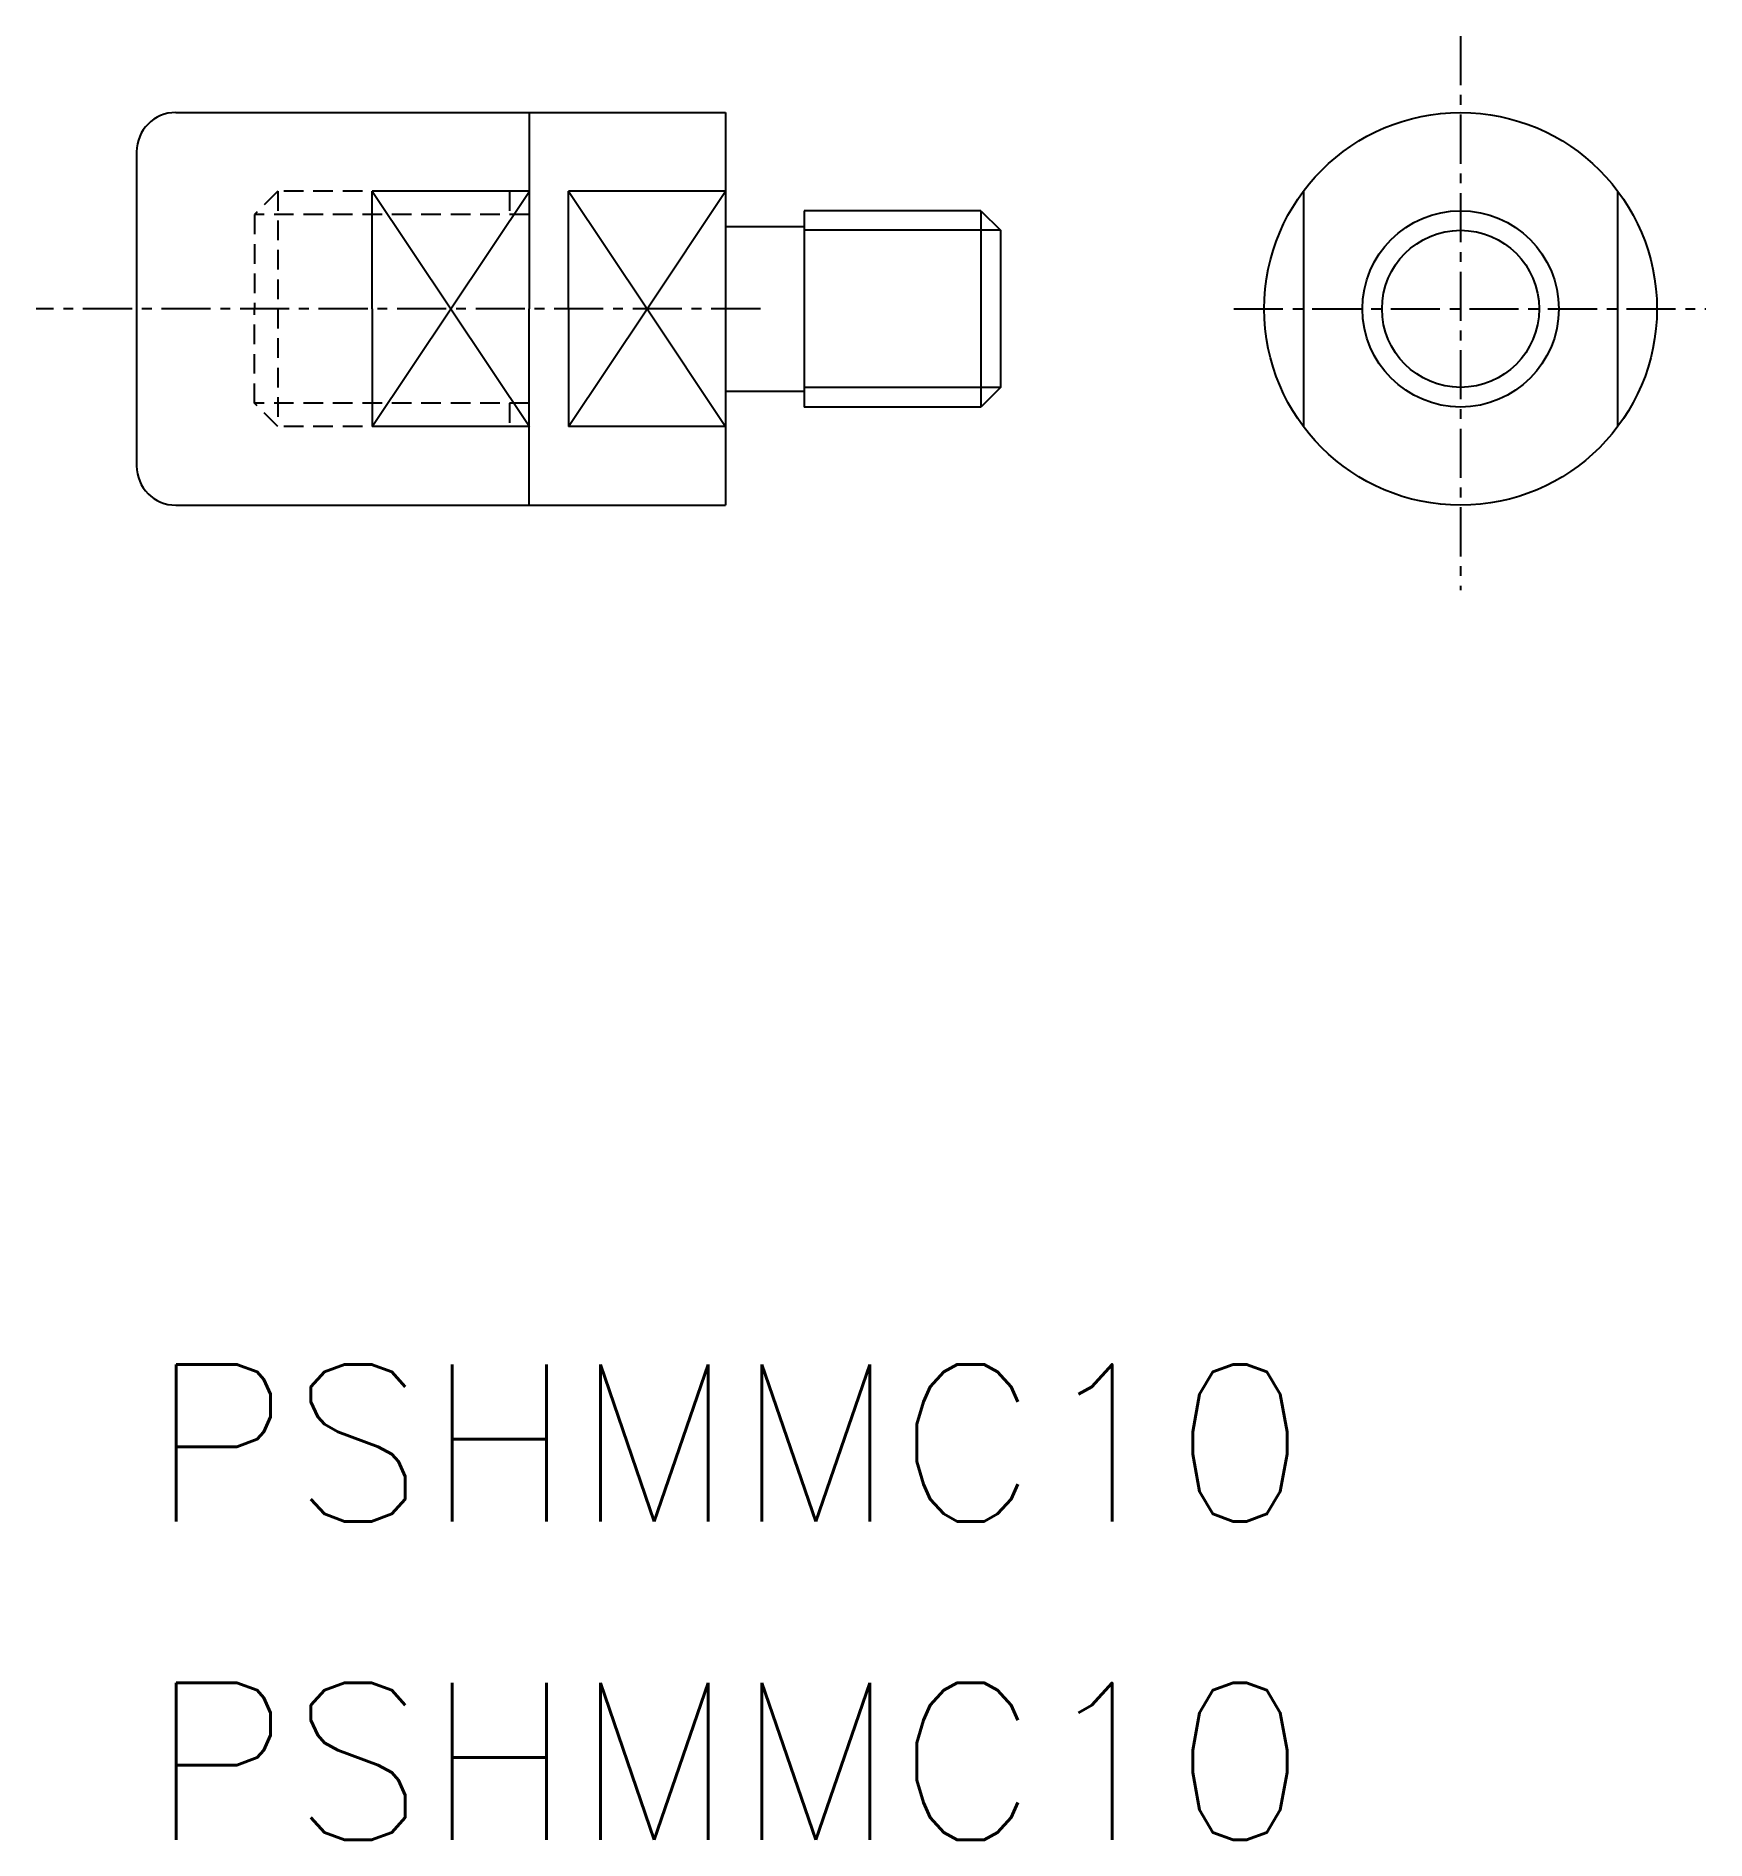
# Model space of a CAD drawing. Extents: x -142.2 to -99.7, y 1545.4 to 1591.4.
import ezdxf

# ---------------------------------------------------------------- set-up
doc = ezdxf.new("R2010")
doc.units = 0
doc.linetypes.add('CENTER', pattern=[2, 1.25, -0.25, 0.25, -0.25])
doc.linetypes.add('DASHED', pattern=[0.75, 0.5, -0.25])
doc.layers.get('0').update_dxf_attribs({"linetype": 'CONTINUOUS'})
doc.layers.add('CENTER', color=1, linetype='CENTER')
doc.styles.get("Standard").update_dxf_attribs({"font": 'txt.shx', "bigfont": 'bigfont.shx'})

msp = doc.modelspace()

# ---------------------------------------------------------------- linework, layer by layer
at = {"linetype": 'CONTINUOUS'}
for p, q in [((-138.645, 1589.413), (-124.645, 1589.413)), ((-129.645, 1589.413), (-129.645, 1584.413)), ((-124.645, 1589.413), (-124.645, 1579.413)), ((-139.645, 1588.413), (-139.645, 1580.413)), ((-129.643, 1587.413), (-133.643, 1587.413)), ((-133.643, 1584.413), (-133.643, 1587.413)), ((-124.645, 1587.413), (-128.645, 1587.413)), ((-128.645, 1584.413), (-128.645, 1587.413)), ((-109.928, 1587.413), (-109.928, 1581.413)), ((-101.928, 1587.413), (-101.928, 1581.413)), ((-133.643, 1584.413), (-133.643, 1581.413)), ((-129.645, 1579.413), (-129.645, 1584.413)), ((-128.645, 1584.413), (-128.645, 1581.413)), ((-129.643, 1581.413), (-133.643, 1581.413)), ((-124.645, 1581.413), (-128.645, 1581.413)), ((-138.645, 1579.413), (-124.645, 1579.413))]:
    msp.add_line(p, q, dxfattribs=at)
at = {"color": 3, "linetype": 'DASHED'}
for p, q in [((-136.045, 1587.413), (-136.645, 1586.813)), ((-130.145, 1587.413), (-136.045, 1587.413)), ((-136.045, 1587.413), (-136.045, 1581.413)), ((-130.145, 1587.413), (-130.145, 1586.813)), ((-136.645, 1586.813), (-136.645, 1584.413)), ((-129.645, 1586.813), (-136.645, 1586.813)), ((-136.645, 1582.013), (-136.645, 1584.413)), ((-136.045, 1581.413), (-136.645, 1582.013)), ((-129.645, 1582.013), (-136.645, 1582.013)), ((-130.145, 1582.013), (-130.145, 1581.413)), ((-130.145, 1581.413), (-136.045, 1581.413))]:
    msp.add_line(p, q, dxfattribs=at)
at = {"color": 3, "linetype": 'CONTINUOUS'}
for p, q in [((-133.643, 1587.413), (-131.643, 1584.413)), ((-131.643, 1584.413), (-129.643, 1587.413)), ((-128.645, 1587.413), (-126.645, 1584.413)), ((-126.645, 1584.413), (-124.645, 1587.413)), ((-117.645, 1586.413), (-122.645, 1586.413)), ((-133.643, 1581.413), (-131.643, 1584.413)), ((-131.643, 1584.413), (-129.643, 1581.413)), ((-128.645, 1581.413), (-126.645, 1584.413)), ((-126.645, 1584.413), (-124.645, 1581.413)), ((-117.645, 1582.413), (-122.645, 1582.413))]:
    msp.add_line(p, q, dxfattribs=at)
at = {"color": 7, "linetype": 'CONTINUOUS'}
for p, q in [((-118.145, 1586.913), (-122.645, 1586.913)), ((-122.645, 1586.913), (-122.645, 1586.913)), ((-122.645, 1586.913), (-122.645, 1581.913)), ((-118.145, 1586.913), (-117.645, 1586.413)), ((-118.145, 1586.913), (-118.145, 1581.913)), ((-124.645, 1586.513), (-122.645, 1586.513)), ((-117.645, 1586.413), (-117.645, 1582.413)), ((-124.645, 1582.313), (-122.645, 1582.313)), ((-117.645, 1582.413), (-118.145, 1581.913)), ((-118.145, 1581.913), (-122.645, 1581.913)), ((-122.645, 1581.913), (-122.645, 1581.913))]:
    msp.add_line(p, q, dxfattribs=at)
at = {"linetype": 'CONTINUOUS'}
msp.add_circle((-105.928, 1584.413), 5, dxfattribs=at)
at = {"color": 7, "linetype": 'CONTINUOUS'}
msp.add_circle((-105.928, 1584.413), 2.5, dxfattribs=at)
at = {"color": 3, "linetype": 'CONTINUOUS'}
msp.add_circle((-105.928, 1584.413), 2, dxfattribs=at)
at = {"linetype": 'CONTINUOUS'}
for centre, start, end in [((-138.645, 1588.413), 90, 180), ((-138.645, 1580.413), 180, 270)]:
    msp.add_arc(centre, 1, start, end, dxfattribs=at)
at = {"layer": 'CENTER', "color": 1, "linetype": 'CENTER'}
for p, q in [((-105.928, 1591.36), (-105.928, 1577.251)), ((-123.76, 1584.413), (-142.205, 1584.413)), ((-111.704, 1584.413), (-99.68, 1584.413))]:
    msp.add_line(p, q, dxfattribs=at)

# ---------------------------------------------------------------- texts
for p in [(-139.319, 1553.532), (-139.319, 1545.422)]:
    msp.add_text('PSHMMC10', height=4).set_placement(p)

doc.saveas('drawing.dxf')
